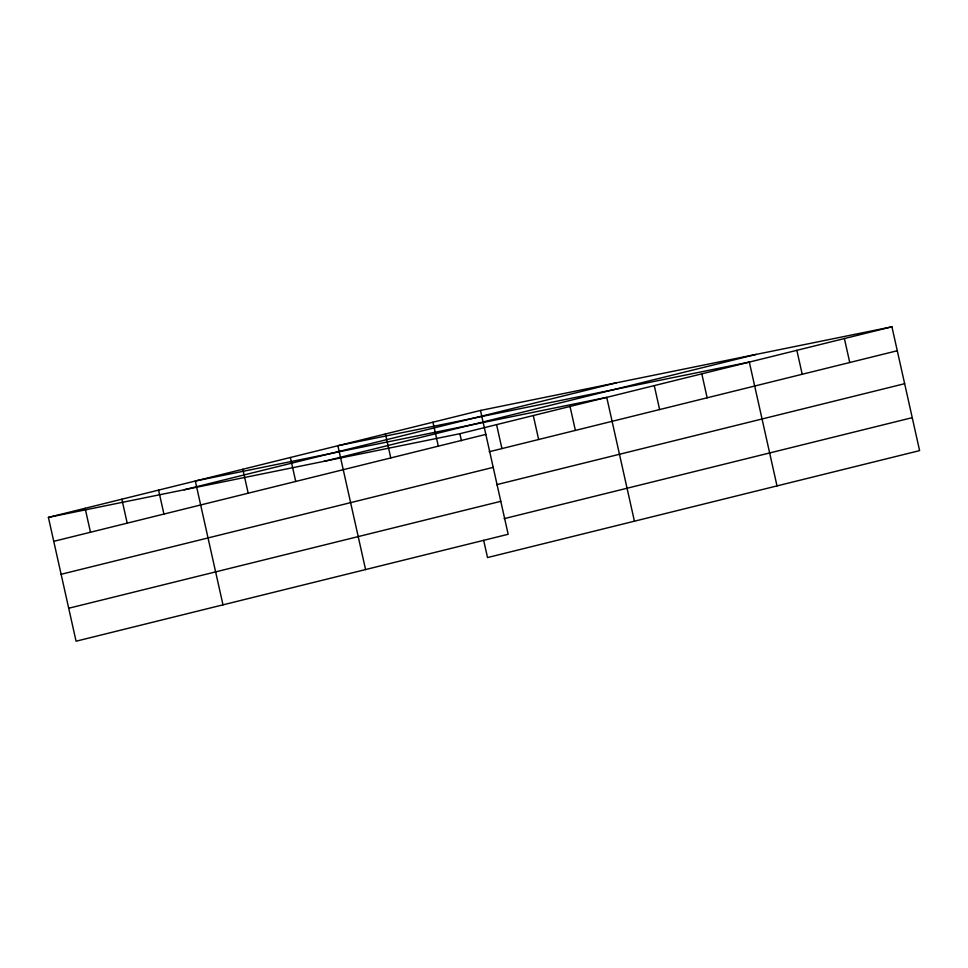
<?xml version="1.0" encoding="UTF-8"?>
<svg xmlns="http://www.w3.org/2000/svg" width="968" height="968" viewBox="0 0 968 968"><rect width="100%" height="100%" fill="white"/><g stroke="black" fill="none" stroke-linecap="round" stroke-linejoin="round"><path stroke-width="1.45" d="M480.479 410.444L508.164 534.275L76.073 641.203L48.4 517.384L480.479 410.444L891.927 326.797L919.6 450.616L487.521 557.556L483.673 540.35M184.174 489.772L616.253 382.844M324.062 461.325L756.141 354.397M48.4 517.384L459.836 433.724L891.927 326.797M53.76 541.33L485.839 434.402M489.203 451.741L897.275 350.743M61.117 574.29L493.208 467.363M496.572 484.69L904.644 383.703M68.716 608.243L500.795 501.315M504.171 518.654L912.231 417.668M844.399 338.558L849.747 362.516M796.858 350.319L802.218 374.277M777.014 485.912L749.329 362.08L337.892 445.74L365.577 569.559M701.8 373.842L707.16 397.8M654.271 385.603L659.631 409.561M634.427 521.195L606.742 397.364L195.306 481.023L222.991 604.855M570.019 406.451L575.379 430.409M533.295 415.55L538.644 439.496M496.572 424.637L501.92 448.583M459.836 433.724L461.421 440.767M432.95 422.217L438.31 446.163M385.421 433.979L390.782 457.924M290.364 457.501L295.724 481.447M242.835 469.262L248.195 493.22M158.583 490.111L163.931 514.068M121.859 499.198L127.207 523.156M85.123 508.285L90.484 532.243"/></g></svg>
